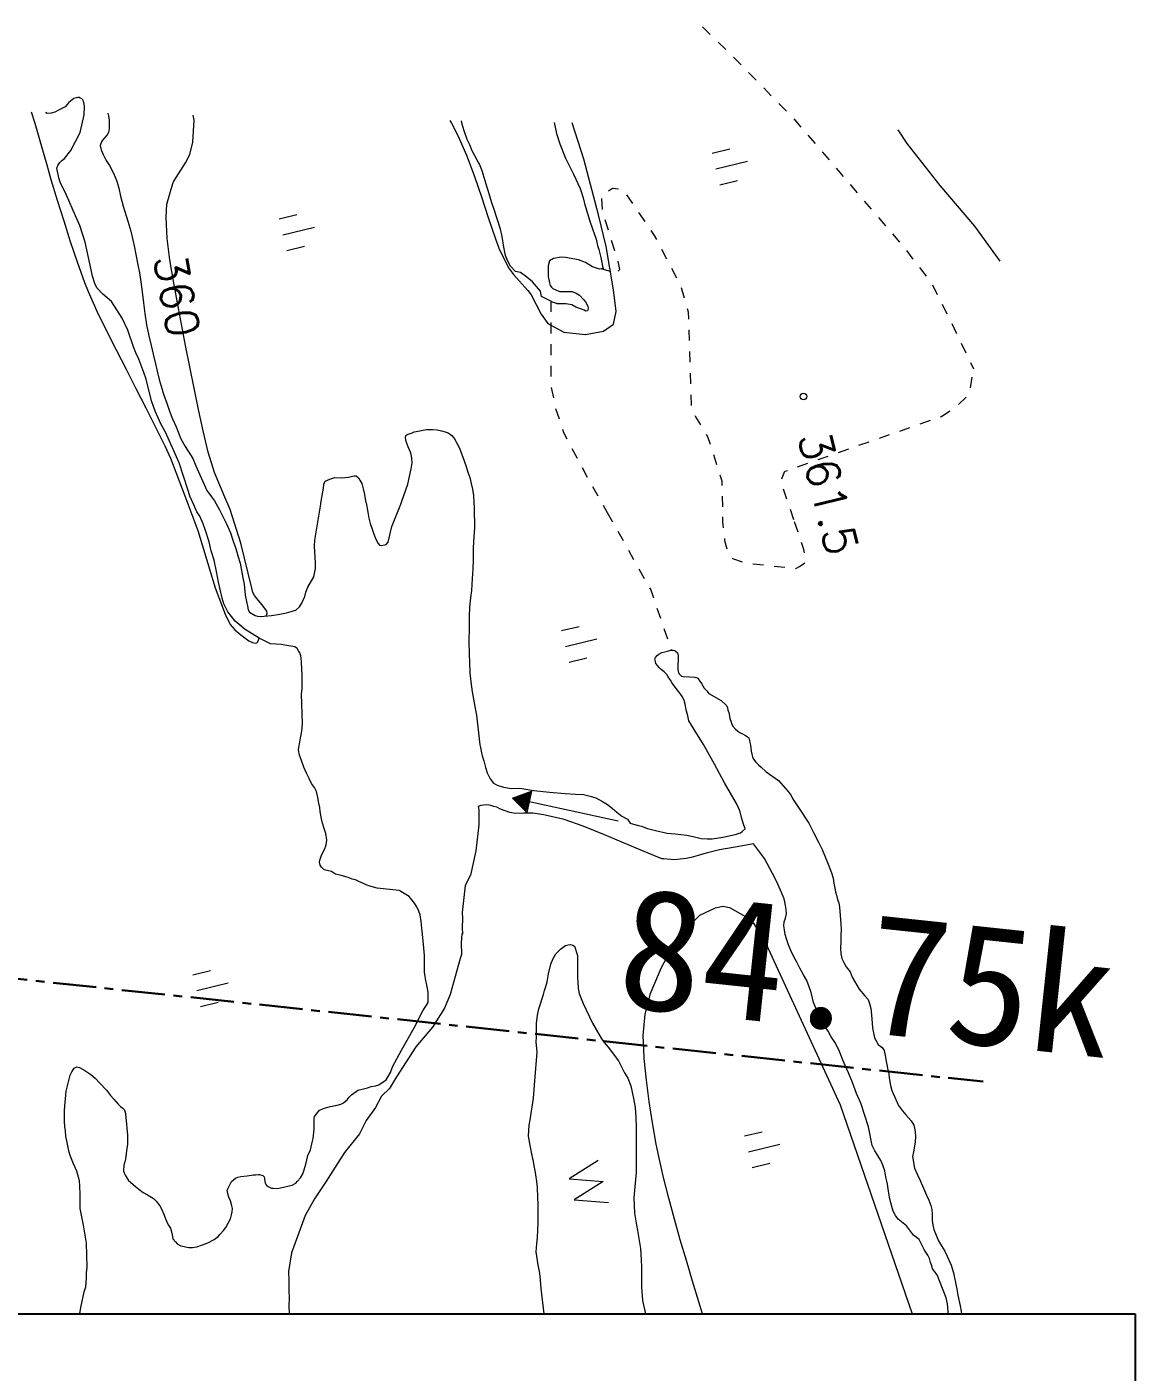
# Model space of a CAD drawing. Header units: millimetres. Extents: x -256476 to 341554, y -216330 to 457415.
# Drawn here: x 207157 to 335157, y 277407 to 432840 of the extents above; entities that cross this region are included whole.
import ezdxf
from ezdxf.enums import TextEntityAlignment as Align

# ---------------------------------------------------------------- set-up
doc = ezdxf.new("R2010")
doc.units = ezdxf.units.MM
doc.header["$LTSCALE"] = 400
doc.linetypes.add('CENTER', pattern=[2, 1.25, -0.25, 0.25, -0.25])
doc.layers.get('Defpoints').update_dxf_attribs({"color": 153})
doc.layers.add('D-BGD', color=7, linetype='Continuous', lineweight=13)
doc.layers.add('★D-WORK', color=161, linetype='Continuous', lineweight=30, plot=False)
doc.styles.add('BIGFONT', font='txt', dxfattribs={"height": 0.2, "bigfont": 'BIGFONT'})
doc.styles.add('ＭＳ ゴシック', font='MS Gothic.ttf')

msp = doc.modelspace()

# ---------------------------------------------------------------- linework, layer by layer
at = {"layer": 'D-BGD', "linetype": 'Continuous'}
for p, q in [((285203.1, 432840.3, 360833), (286092.5, 431963.5, 360770)), ((286982.3, 431087.5, 360708), (287872.1, 430211.5, 360645)), ((288761.1, 429336.1, 360583), (289650.4, 428459.2, 360520)), ((290522.3, 427568.2, 360606), (291393.8, 426676.2, 360692)), ((292265.2, 425784.3, 360778), (293136.6, 424892.4, 360864)), ((294008.9, 424000, 360950), (294880.9, 423108.9, 361036)), ((295750.4, 422215.8, 361120), (296562.9, 421265.4, 361103)), ((297375.9, 420316, 361086), (298188.9, 419366.5, 361070)), ((286305.1, 418255), (288345.3, 418750.1)), ((299001.9, 418417.1, 361053), (299814.9, 417467.6, 361037)), ((286747.1, 416433.4), (290391.3, 417319.1)), ((287189.5, 414610.4), (289230.2, 415106.4)), ((300627.9, 416518.2, 361020), (301440, 415569.2, 361004)), ((276410, 413453.5, 361284), (277111.7, 412422.7, 361371)), ((302253, 414619.8, 360987), (303066, 413670.3, 360971)), ((273621.6, 411752.9, 361203), (273557.9, 413000.6, 361220)), ((303878.9, 412720.9, 360954), (304691.9, 411771.4, 360938)), ((236282.2, 410652.5), (238322.4, 411147.7)), ((274318.4, 409359.2, 361165), (273943.7, 410551.5, 361184)), ((277812.8, 411391, 361458), (278514.4, 410360.2, 361544)), ((305504.4, 410821.1, 360921), (306317.4, 409871.6, 360904)), ((236724.2, 408831), (240368.4, 409716.7)), ((307130.4, 408922.2, 360888), (307943.4, 407972.7, 360871)), ((237166.6, 407008), (239207.3, 407504)), ((275068.6, 406974.1, 361127), (274693.9, 408166.4, 361146)), ((280449.2, 407160.4, 361653), (281033.7, 406056.3, 361634)), ((308738.1, 407009.6, 360877), (309495.3, 406017.2, 360931)), ((273573.8, 404895.4, 359750), (274527.8, 404614.7, 360508)), ((281617.7, 404951.2, 361614), (282202.5, 403845.7, 361595)), ((310252.8, 405023.5, 360986), (311009.5, 404030.3, 361040)), ((282740.7, 402723.2, 361576), (283085.7, 401521.4, 361556)), ((311751.8, 403028.1, 361092), (312307.6, 401908.1, 361114)), ((267659, 401167.1, 359760), (267659.1, 399919.1, 359838)), ((312863.9, 400789, 361136), (313420.2, 399669.9, 361158)), ((267658.8, 398672.4, 359916), (267658.8, 397424.4, 359995)), ((313976.5, 398550.8, 361180), (314531.4, 397431.3, 361202)), ((283610.8, 397837.7, 361499), (283649.3, 396588.3, 361481)), ((267658, 396176.8, 360073), (267658.5, 394929.7, 360151)), ((283686.9, 395339.4, 361463), (283725.4, 394090.1, 361444)), ((315072.6, 396305.9, 361164), (315603.7, 395177.1, 361091)), ((267657.7, 393682.1, 360229), (267657.7, 392434.1, 360307)), ((316135.7, 394047.8, 361017), (316475.4, 393326.5, 360970)), ((283763.9, 392840.7, 361426), (283801.5, 391591.8, 361407)), ((316160, 391136.4, 361215), (316337.6, 392366.5, 361077)), ((267708.3, 391191.6, 360366), (267964.6, 389968.1, 360348)), ((283840, 390342.4, 361389), (283878.5, 389093, 361371)), ((268224.2, 388746.2, 360329), (268622.6, 387561, 360313)), ((314764.6, 389194.4, 361271), (315658.9, 390068, 361284)), ((310336.3, 386972.7, 361255), (311516.6, 387386.6, 361257)), ((305617.7, 385319.3, 361244), (306797.9, 385733.2, 361247)), ((307977.7, 386146.2, 361249), (309157.5, 386559.2, 361252)), ((270117.3, 384135.4, 360258), (270696.2, 383027.6, 360239)), ((300899, 383665.9, 361234), (302079.3, 384079.8, 361236)), ((303259, 384492.8, 361239), (304438.8, 384905.8, 361242)), ((223750.2, 382991.3, 360000), (225398.8, 378675.6, 360000)), ((286443.9, 383448.7, 361123), (286824.8, 382263.2, 361017)), ((296180.4, 382012.5, 361223), (297360.6, 382426.4, 361226)), ((298540.4, 382839.4, 361229), (299720.1, 383252.4, 361231)), ((230033.5, 378491.4, 360000), (228837.6, 381347.3, 360000)), ((271275.6, 381920.6, 360220), (271887.8, 380830.5, 360201)), ((272500, 379740.4, 360182), (273111.3, 378650.8, 360163)), ((294940.4, 378258, 361305), (294541.9, 379441, 361243)), ((287457.4, 378618.1, 360961), (287482.1, 377370.8, 361038)), ((273723.5, 377560.7, 360144), (274178.1, 376750.3, 360130)), ((274178.1, 376750.3, 360130), (274790.3, 375660.2, 360112)), ((295738.2, 375891.6, 361430), (295339.7, 377074.6, 361368)), ((296223.6, 374462.6, 361504), (295822.4, 375644.8, 361443)), ((275403, 374571, 360094), (276014.3, 373481.4, 360075)), ((276626.5, 372391.3, 360057), (277239.2, 371302.1, 360039)), ((277851.4, 370212, 360021), (278462.7, 369122.4, 360002)), ((290995.8, 370807.7, 361160), (292232.1, 370675, 361290)), ((293467.5, 370542.7, 361419), (294703.8, 370409.9, 361549)), ((279925, 365686.6, 360019), (280326.6, 364503.1, 360041)), ((268916.2, 363081.3), (270956.4, 363576.5)), ((280728.2, 363319.5, 360063), (281129.8, 362135.9, 360085)), ((269358.2, 361259.7), (273002.4, 362145.5)), ((281531.4, 360952.3, 360107), (281579.6, 360811.6, 360110)), ((269800.6, 359436.8), (271841.2, 359932.8)), ((275442.4, 341060.7), (263230.5, 343730.7)), ((265063.6, 343329.8), (263230.5, 343730.7)), ((226332.8, 323312.5), (228373, 323807.7)), ((226774.8, 321490.9), (230419, 322376.7)), ((227217.2, 319668), (229257.9, 320164)), ((290048.4, 304690.8), (292088.7, 305188.1)), ((290491.7, 302869.5), (294135.2, 303758)), ((290935.5, 301046.9), (292975.8, 301544.3))]:
    msp.add_line(p, q, dxfattribs=at)
for points, elevation in [([(207630, 423039.2), (208067.8, 421706.6), (208766.2, 419309.7), (209454.7, 416895.5), (209935.4, 415223.5), (210656.1, 412825.3), (211404.2, 410434.5), (212165.9, 408047.4), (212951.2, 405681.3), (213799.8, 403324.9), (214217.6, 402265.8), (215236.3, 399984.7), (216333.2, 397739.3), (217462.5, 395510), (218605.4, 393284.4), (219748.3, 391058.8), (220891.2, 388833.2), (222020.4, 386603.9), (223117.4, 384358.5), (223750.2, 382991.3)], 360000), ([(228837.6, 381347.3), (228101.9, 383719.4), (227500.4, 386164.5), (226970.8, 388614.3), (226464.8, 391085.1), (225967.5, 393550.9), (225488.9, 396029.1), (225005.2, 398498.7), (224535.2, 400971.9), (224083.9, 403457.5), (223672.2, 405931.8), (223349.8, 408400.9), (223224.6, 410872), (223323.9, 412349), (224006, 414759.7), (224133.2, 415021.1), (225470.8, 417147.4), (225956.9, 418113.6), (226321.5, 419530.4), (226459.4, 422057.9), (226344.3, 422620.1), (226326.3, 422649.9)], 360000), ([(256015.3, 422031.7), (256198.5, 421722.9), (256918, 420305.8), (257923, 418021), (258817.6, 415684.4), (258855.7, 415570.2), (259649.7, 413199.1), (260416.4, 410820.6), (261224, 408453.2), (261683.7, 407266.3), (262789.3, 405015.9), (263347.9, 404221.9), (265027.6, 402368.3)], 360000), ([(265027.6, 402368.3), (265384.8, 401886.1), (266548.7, 399636.9), (267332.4, 398552.1), (269156.9, 397572.5), (271645.6, 397306.9), (271659.3, 397310.6), (273745.2, 397668.7), (274916.9, 398483.1), (275212.1, 399939.8), (274928.3, 402455.9), (274081.3, 407453.9), (273190.7, 411113.6), (271476.8, 417542.9), (270120.8, 421737.9)], 360000), ([(225398.8, 378675.6), (226912.9, 374667.9), (228883.1, 368022), (230042.5, 365002.6), (230648.5, 363789.2), (231169.1, 363190), (231854.7, 362576.8), (232805.6, 361903.3), (233215.7, 361713.7), (233529.3, 361637.3), (233701.8, 361676.5), (233828.5, 361776.7), (233966.1, 362216.6)], 360000), ([(234808.6, 364765.9), (234922.3, 365104.2), (234885.7, 365321.4), (234686.7, 365597.3), (234294.8, 366099.4), (233733.4, 366768.1), (233437.9, 367157.1), (233268.8, 367485), (233122.5, 367972.8), (231863.2, 373206.6), (230624.1, 377090.8), (230033.5, 378491.4)], 360000), ([(285190.4, 284151.6), (284757.8, 285534), (284027.1, 287914.8), (283323.7, 290303.1), (282620.3, 292691.3), (281944.3, 295086.9), (281295.5, 297489.9), (280682.7, 299895.2), (280129.5, 302324), (279840.4, 303747.4), (279405, 306200.7), (279024.3, 308668.7), (278711.9, 311155.2), (278467.7, 313660.1), (278456.9, 313781.7), (278351.6, 316287.5), (278550.2, 318780.1), (279203.8, 321161.1), (279438.6, 321810.4), (280439.4, 324153.4), (281649.5, 326399.1), (283099.7, 328460.6), (284872.9, 330221.1), (286673.6, 331066.1), (287552.2, 331230.1), (288297.3, 331101.7), (290167.6, 330061.2), (291067.3, 329278.7), (292531, 326868.7), (301100.4, 308286.3), (309390.8, 284151.6)], 362000)]:
    msp.add_lwpolyline(points, dxfattribs=dict(at, elevation=elevation))
at = {"layer": 'D-BGD', "linetype": 'Continuous', "extrusion": (0.00611, -0.0287, 0.999569), "elevation": 350876.1}
msp.add_lwpolyline([(354505.3, 358169.7), (355023.6, 358340.1), (355697.5, 358135.6)], dxfattribs=at)
at = {"layer": 'D-BGD', "linetype": 'Continuous', "extrusion": (-0.53154, -0.294442, 0.79421), "elevation": 18273.4}
msp.add_lwpolyline([(-222765.7, 571252.7), (-222069.6, 571333.3), (-221520.1, 571320.2)], dxfattribs=at)
at = {"layer": 'D-BGD', "linetype": 'Continuous', "extrusion": (0.016382, -0.014321, 0.999763), "elevation": 359722.5}
msp.add_lwpolyline([(485918.5, 66761.3), (486189.7, 66761.3), (486778.5, 67542.6)], dxfattribs=at)
at = {"layer": 'D-BGD', "linetype": 'Continuous', "extrusion": (0.010195, -0.014229, 0.999847), "elevation": 358675}
msp.add_lwpolyline([(279728.9, 405464.7), (279846.3, 405056.9), (279871.5, 404231.5)], dxfattribs=at)
at = {"layer": 'D-BGD', "linetype": 'Continuous', "extrusion": (-0.056379, -0.048022, 0.997254), "elevation": 325692.9}
msp.add_lwpolyline([(-110955.2, 493463.9), (-110800, 493409.9), (-109725.8, 493247.9)], dxfattribs=at)
at = {"layer": 'D-BGD', "linetype": 'Continuous', "extrusion": (0.005596, -0.015971, 0.999857), "elevation": 356764.6}
msp.add_lwpolyline([(423341.1, 268659), (423466.6, 268659), (424551.1, 268954.4)], dxfattribs=at)
at = {"layer": 'D-BGD', "linetype": 'Continuous', "extrusion": (0.011846, -0.011348, 0.999865), "elevation": 359049.6}
msp.add_lwpolyline([(264732.4, 390475.1), (264863.8, 390083.6), (265250.9, 389342)], dxfattribs=at)
at = {"layer": 'D-BGD', "linetype": 'Continuous', "extrusion": (-0.248974, -0.165287, 0.954302), "elevation": 209925.4}
msp.add_lwpolyline([(-163441, 538678.4), (-163133.3, 538668.4), (-162230.1, 538400.7)], dxfattribs=at)
at = {"layer": 'D-BGD', "linetype": 'Continuous', "extrusion": (0.448314, 0.064818, 0.891523), "elevation": 475218.7}
msp.add_lwpolyline([(336058.5, -138546.7), (335363.4, -138679.2), (334826.1, -138604.1)], dxfattribs=at)
at = {"layer": 'D-BGD', "linetype": 'Continuous', "extrusion": (0.003594, -0.015404, 0.999875), "elevation": 356357.7}
msp.add_lwpolyline([(293058.6, 386169), (293084.6, 386276.3), (293387.8, 387024.8), (293701.1, 387134.3)], dxfattribs=at)
at = {"layer": 'D-BGD', "linetype": 'Continuous', "extrusion": (0.725483, 0.06469, 0.685193), "elevation": 480348}
msp.add_lwpolyline([(349196, 43905.3), (348636.5, 43960.2), (347948.8, 43946.5)], dxfattribs=at)
at = {"layer": 'D-BGD', "linetype": 'Continuous', "extrusion": (0.035089, -0.010163, 0.999333), "elevation": 367179.4}
msp.add_lwpolyline([(439019.2, -159077.9), (438815.9, -159160), (437942, -159707.5)], dxfattribs=at)
at = {"layer": 'D-BGD', "linetype": 'Continuous', "extrusion": (-0.459833, -0.110139, 0.881149), "elevation": 141082.1}
msp.add_lwpolyline([(-292674.8, 501844.1), (-293032.2, 501852.6), (-293919.8, 501759.5)], dxfattribs=at)
at = {"layer": 'D-BGD', "linetype": 'Continuous', "extrusion": (-0.000154709, -0.021631, 0.999766), "elevation": 352917.3}
msp.add_lwpolyline([(285944.8, 381222.9), (285981.9, 381176.7), (287113.4, 380806.8)], dxfattribs=at)
at = {"layer": 'D-BGD', "linetype": 'Continuous', "extrusion": (0.154648, 0.070677, 0.985438), "elevation": 423912.2}
msp.add_lwpolyline([(218729.6, -339670.1), (218451.2, -339693.6), (217484.8, -339593.7)], dxfattribs=at)
at = {"layer": 'D-BGD', "linetype": 'Continuous'}
for points in [[(265452, 344525.3), (264917.6, 342082.7), (263230.5, 343730.7)], [(265315.8, 344370.6), (264857.9, 342279.7), (263415, 343690.4)], [(265179.1, 344215), (264799.1, 342478.4), (263598.5, 343650.6)], [(265042.9, 344060.3), (264740.2, 342674.9), (263783.9, 343609.8)], [(264906.7, 343905.6), (264681.4, 342873.6), (263968.3, 343569.5)], [(264770.4, 343750.9), (264621.6, 343070.6), (264151.9, 343529.8)], [(264633.7, 343595.4), (264562.8, 343269.3), (264336.4, 343489.5)]]:
    msp.add_lwpolyline(points, close=True, dxfattribs=at)
msp.add_lwpolyline([(273141.7, 301848), (269793.4, 299747.2), (273732.5, 299418.4), (270384.2, 297317.6), (274323.8, 296989.7)], dxfattribs=at)
at = {"layer": 'D-BGD'}
msp.add_lwpolyline([(-1242.7, 284151.6), (335157.3, 284151.6), (335157.3, 46551.6), (-1242.7, 46551.6)], close=True, dxfattribs=at)
at = {"layer": 'D-BGD', "linetype": 'Continuous'}
for points in [[(225975.5, 378655.5, 359980), (225735.5, 379381.8, 360000), (224759.8, 382480.2, 359960), (223158.7, 385995.7, 359890), (222668.6, 386888.7, 359860), (221966.8, 388457.1, 359800), (221529.5, 389642.7, 359790), (220926.9, 392146.1, 359740), (220674.5, 392890.9, 359730), (220093, 394447.8, 359730), (219737.7, 395194.2, 359710), (219472.8, 395877, 359700), (218827.8, 397804.9, 359650), (218155.3, 399183.4, 359630), (216932.2, 401109.1, 359620), (215933.4, 401960, 359580), (215245.7, 402689.9, 359540), (214989, 403206.5, 359540), (214728.2, 404037, 359530), (214453.6, 405325.2, 359500), (213876.1, 407952.5, 359410), (213258.4, 409887.7, 359380), (212776.2, 410995.4, 359390), (211719.3, 413390.7, 359360), (211005, 414897.1, 359370), (210842.6, 415417.2, 359370), (210769.1, 415770.9, 359370), (210704.2, 416119.6, 359370), (210629.6, 416531.6, 359390), (210713.5, 416817.9, 359400), (210972.4, 417188.1, 359410), (211177.6, 417404.6, 359410), (211482.1, 417633.3, 359410), (212247.2, 418543, 359410), (213292, 420641.5, 359350), (213777.1, 422669.5, 359410), (213824.3, 423634.4, 359380), (213769.2, 423919.8, 359380), (213690.7, 424264.8, 359380), (213596.8, 424422.6, 359380), (213499, 424513.4, 359390), (213317, 424618, 359420), (213190.6, 424679.1, 359420), (213043, 424683.2, 359420), (212557.8, 424581.5, 359440), (211997.2, 424107.9, 359450), (211587.9, 423616.5, 359480), (210806.6, 423200.5, 359480), (210395.5, 422986.9, 359480), (209940, 422856.6, 359440), (209445, 422818.2, 359430), (209367.2, 422943.7, 359420), (209327, 423003.9, 359416.8)], [(216495.7, 422854.6, 359400), (216571.4, 422574.3, 359400), (216653.2, 422054.4, 359400), (216674.5, 421650, 359400), (216660.7, 421104.3, 359400), (216562.8, 420653, 359400), (216417, 420379.3, 359400), (216161.9, 420076, 359400), (215888.3, 419760.4, 359400), (215763.7, 419543.7, 359400), (215620, 419153.3, 359400), (215727.8, 418618.5, 359400), (215970.8, 418098.2, 359400), (216330.1, 417418.8, 359400), (216694.5, 416828.7, 359400), (217158.6, 415950.6, 359400), (217530.8, 415033, 359400), (217779.3, 414221.2, 359400), (217971.7, 413291.7, 359400), (218266.4, 412118.8, 359400), (218807.8, 410411.9, 359400), (219147.1, 409236.4, 359400), (219363.3, 408408.6, 359400), (219533.6, 407561, 359400), (219729.4, 406537.2, 359400), (219964.5, 405340.9, 359430), (220149.5, 404438.7, 359460), (220298.1, 403372.8, 359460), (220472.5, 402211.4, 359470), (220619.4, 400962, 359470), (220780, 399716.3, 359490), (220981.3, 398401, 359490), (221253.5, 397148.8, 359520), (221524.7, 396035.5, 359520), (221749.2, 395041.4, 359520), (222010.5, 393910.8, 359520), (222203.1, 393061.9, 359520), (222451.1, 392088.8, 359520), (222674.9, 391314.3, 359510), (222944.2, 390398.2, 359510), (223338.2, 389237.5, 359510), (223645, 388426.8, 359510), (223983.8, 387551.5, 359510), (224382.1, 386618.9, 359510), (224929.3, 385243.2, 359500), (225441.8, 384348.9, 359490), (226306.5, 382963.7, 359480), (226669, 382109.4, 359460), (227933.1, 379272, 359420), (228464.6, 378551.2, 359430)], [(270307.3, 415827.5, 359650), (271057.2, 414162.3, 359720), (271401.7, 413076.1, 359730), (271578.7, 412420.8, 359730), (272194.9, 410382.5, 359740), (272484.1, 409501.2, 359740), (272902.8, 408303.2, 359740), (273080.8, 407589.5, 359750), (273227.2, 407101.7, 359750), (273451.9, 406188.2, 359750), (273520.4, 405825.8, 359750), (273600, 405422.5, 359750), (273652.7, 405173.1, 359750), (273705.4, 404923.6, 359750), (273573.8, 404895.4, 359750), (273297.1, 404835.4, 359750), (272471.8, 405125.2, 359750), (271689.1, 405609.7, 359750), (270878.7, 405925.6, 359750), (269376.1, 406201.1, 359750), (268862.7, 406230.9, 359750), (267984.1, 406066.9, 359750), (267534.4, 405806.4, 359750), (267363.1, 405247.4, 359770), (267376, 404005.8, 359730), (267516.8, 403267.4, 359730), (267601.6, 402953.4, 359750), (267738.8, 402770.7, 359760), (267908.3, 402604.1, 359760), (268677.7, 402277.1, 359760), (270128.9, 402273.4, 359760), (270596, 402062.6, 359760), (270967.5, 401826, 359760), (271427.7, 401342.3, 359770), (271676.3, 401072.6, 359770), (271939.2, 400586.9, 359770), (272000.6, 400332.5, 359780), (271925.5, 400041.2, 359790), (271730.6, 400003.2, 359790), (271507.6, 400096.8, 359790), (271210.2, 400221.6, 359780), (270552.2, 400461.4, 359780), (270115, 400724.3, 359780), (269409.6, 400841.4, 359760), (269002.8, 400856.1, 359760), (268378.8, 400834.1, 359760), (268355.4, 400893.7, 359760), (267936.5, 401007.7, 359760), (267659, 401167.1, 359760), (266609.8, 401689.5, 359760), (266461.2, 402293.9, 359730), (265566, 403385.3, 359660), (264888.9, 403912.9, 359650), (264151.1, 404475.4, 359580), (263598.2, 404597.1, 359530), (263032.9, 405198.9, 359580), (262676.1, 405842.3, 359590), (262433.2, 406443.3, 359590), (262232.2, 407377.8, 359590), (262040.7, 408629.8, 359590), (261848.1, 409478.6, 359590), (261464.1, 410656.7, 359590), (261147.8, 411611.4, 359590), (260872.2, 412496.4, 359590), (260538.7, 413541.7, 359600), (260215.4, 414684.8, 359610), (259735.6, 416217.9, 359640), (259417.5, 416989, 359650), (259153.3, 417452.3, 359650), (258605.2, 418505.5, 359660), (258315.6, 419225.6, 359660), (258024.4, 419842.8, 359660), (257674.7, 420839.7, 359660), (257428.6, 421615.6, 359660), (257349.1, 422003.9, 359660)], [(268039, 421781.3, 359620), (268344.6, 420519.8, 359620), (268710, 419329.4, 359620), (269353.3, 417679.3, 359620), (269850.6, 416678.3, 359620), (270307.3, 415827.5, 359650)], [(319584, 405771, 360674.5), (316635.2, 409798, 360790), (312639.6, 414505.4, 360660), (308828, 419372.3, 360630), (307797.5, 420953.4, 360630)], [(250333.5, 377688, 359770), (250475.9, 378056, 359770), (251145.7, 380024, 359810), (251534.7, 381784.3, 359830), (251655.5, 382476.1, 359830), (251606, 383012.1, 359830), (251522.8, 383429.1, 359830), (251459, 383719.5, 359830), (251176.5, 384331.7, 359830), (250973.4, 384921.4, 359830), (250891.4, 385360.6, 359830), (250937.9, 385622.2, 359820), (251170.2, 385765.5, 359820), (251594.8, 385902.1, 359820), (251902.7, 386036.5, 359820), (252528.2, 386161.5, 359820), (253316.2, 386308.3, 359820), (254002.1, 386317.7, 359820), (254560.2, 386285.3, 359820), (255042.4, 386181.1, 359820), (255470.1, 386062.2, 359820), (255820.7, 385929.8, 359820), (256228, 385615, 359820), (256528.5, 385234.7, 359820), (256813.7, 384747.7, 359820), (257137.2, 384146.6, 359820), (257404.5, 383427.7, 359820), (257671.8, 382708.9, 359820), (257898.4, 382059.6, 359820), (258101.3, 381389.3, 359820), (258298.2, 380768.6, 359820), (258486.2, 380072.3, 359820), (258618.5, 379419.5, 359820), (258738.2, 378704.8, 359820), (258796.9, 377863.7, 359820), (258825.3, 377351.3, 359820)], [(241162, 378046.3, 359750), (241410.2, 379541.5, 359780), (241437.4, 380010.3, 359770), (241618.1, 380344.7, 359760), (242134.8, 380601.4, 359760), (242708.2, 380756.2, 359760), (243523.1, 380749.2, 359760), (244283.6, 380808, 359760), (244770.1, 380932.1, 359760), (244951.3, 380966.3, 359760), (245179.5, 380962, 359760), (245456.7, 380721.9, 359760), (245626, 380474.7, 359760), (245839.6, 380063.6, 359760), (246005.5, 379449.2, 359760), (246144, 378827.4, 359760), (246320.2, 377849.6, 359760)], [(246641.5, 333580.6, 360030), (246278.4, 333731.6, 360030), (246048, 333852.5, 360030), (245510.3, 334080.9, 360060), (245113.9, 334274.1, 360060), (244725.9, 334381.8, 360060), (244397.6, 334512.9, 360060), (243878.3, 334673, 360070), (243464.3, 334795.6, 360070), (242796.1, 334937.4, 360090), (242339.2, 335246.2, 360090), (241503.7, 335438.1, 360090), (241168.4, 335757.7, 360070), (241037.5, 335971.4, 359980), (240968.9, 336333.8, 359920), (241033, 336666, 359910), (241186.8, 337154.3, 359890), (241514.6, 337784.8, 359870), (241720.7, 338323.8, 359860), (241796.5, 338857, 359850), (241671.9, 339643.7, 359830), (241486.1, 340223.4, 359820), (241316.6, 340851.5, 359790), (241178.9, 341334.3, 359790), (241021, 342163.3, 359790), (240976.3, 342627.3, 359790), (240880.8, 343143.5, 359790), (240753.5, 343804.9, 359790), (240610.2, 344498.7, 359800), (240390.6, 344959.4, 359800), (240028.4, 345432.9, 359810), (239769.3, 345985.5, 359810), (239447.1, 346609, 359810), (239151.2, 347298.1, 359810), (238865.5, 348085.2, 359810), (238641.3, 348698.6, 359810), (238510.1, 349293, 359810), (238653.2, 349983.5, 359810), (238764.1, 350658, 359810), (238908.8, 351451.4, 359820), (239005.3, 352341.8, 359820), (238854, 355750.6, 359830), (238954.9, 356407.8, 359830), (238955.6, 357191.7, 359830), (238938.9, 357904.9, 359830), (238914.7, 358645.5, 359850), (238888.1, 359422, 359870), (238843.4, 359886, 359880), (238779.7, 360176.4, 359900), (238677.6, 360500.4, 359950), (238526.9, 360760, 360010), (238362.6, 361015.9, 360050), (238096.4, 361215.1, 360070), (236942.1, 361394.2, 360070), (236506.9, 361459.8, 360040), (235284.1, 361539.8, 359910), (234000.8, 362196.7, 359850), (232347.5, 363193.2, 359810), (231222.5, 364185.9, 359760), (230374.3, 365238.6, 359690), (229919, 366192.4, 359680), (229704.8, 366823, 359680), (229503.6, 367676.9, 359680), (229289.1, 368688.3, 359680), (229043, 369925.6, 359690), (228768.4, 371213.8, 359700), (228451.2, 372307.3, 359710), (228198.3, 373352.3, 359740), (227781.2, 374653.3, 359780), (227516.4, 375416.8, 359800), (227141.6, 376289.7, 359880), (226800.6, 376820.2, 359940), (226426.8, 377634.8, 359970), (225982.9, 378628.2, 359980), (225975.5, 378655.5, 359980)], [(228464.6, 378551.2, 359430), (228813.2, 378074, 359430), (229393.5, 377036.9, 359440), (230212.9, 375412.4, 359480), (230664.3, 374391.7, 359480), (230967, 373433.3, 359480), (231302.2, 372571.7, 359490), (231534.4, 371711.5, 359490), (231771.6, 370860, 359490), (232096.1, 369197.1, 359490), (232245.5, 368453.8, 359490), (232377.5, 367178.4, 359490), (232514.5, 366453.7, 359490), (232634.7, 365900.2, 359490), (232726.6, 365478.2, 359500), (232872.3, 365209.9, 359500), (233508.9, 364832.5, 359520), (233786.5, 364753.6, 359530), (234128.7, 364706.9, 359530), (235416.5, 364820.2, 359580), (236363.4, 365002.6, 359580), (237129, 365150.7, 359580), (238233.7, 365427, 359620), (238655.1, 365819.1, 359620), (238904.3, 366252.6, 359620), (239241.2, 367039.3, 359640), (239372.7, 367528.9, 359640), (239588.7, 368085.3, 359640)], [(239588.7, 368085.3, 359640), (240282.7, 369312.7, 359600), (240503.4, 370258.6, 359640), (240502.5, 370858.9, 359650), (240463.3, 371573.4, 359670), (240376, 372846.3, 359680), (240406.3, 373520.9, 359680), (241061.3, 377469.8, 359740), (241162, 378046.3, 359750)], [(246320.2, 377849.6, 359760), (246323.8, 377835.9, 359760), (246543.1, 376752.5, 359760), (246665.4, 376082.4, 359760), (246816.4, 375442, 359760), (247029.3, 374789.1, 359760), (247196.9, 374358.2, 359760), (247400.2, 373849.2, 359760), (247564.1, 373432, 359760), (247725.8, 373131.4, 359760), (247864.4, 372971.1, 359760), (248066.4, 372901.1, 359760), (248252.5, 372944, 359760), (248502, 372996.7, 359760), (248670.8, 373049.6, 359760), (248882.3, 373297.2, 359760), (249309.8, 375104.5, 359760), (250333.5, 377688, 359770)], [(258825.3, 377351.3, 359820), (258825.1, 377270.7, 359820), (258845.2, 374917.7, 359810), (258772.1, 373967.8, 359810), (258717.9, 372649.4, 359810), (258683.4, 371285.1, 359810), (258655.8, 370193.7, 359810), (258592.2, 369099.9, 359810), (258515.5, 367702.2, 359810), (258381.9, 366867.8, 359810), (258261.3, 365795.2, 359810), (258240, 364734.7, 359810), (258237.8, 363386.5, 359810), (258190.6, 361879.6, 359810), (258231.3, 360345.1, 359810), (258289.7, 359423.4, 359810), (258326.3, 358202.8, 359810), (258432.9, 357184.2, 359810), (258602.3, 356014.1, 359810), (258741.5, 355172.8, 359810), (258972.7, 353909.6, 359810), (259077.9, 353330, 359810), (259464.8, 349889.6, 359810), (259537.3, 349594.2, 359810), (259631.6, 349136.2, 359820), (259732, 348628.7, 359820), (259926.5, 348044, 359820), (260128, 347270.7, 359820), (260316.2, 346655, 359820), (260660.4, 345949.6, 359840), (261057.3, 345456.2, 359880), (261466.1, 345244.3, 359900), (262191.1, 345000.6, 359920), (263132.1, 344851.8, 359940), (264095.9, 344863, 359970), (265725.1, 344607.1, 360070), (267529.4, 344435, 359980), (269333.6, 344263, 359990), (270521.7, 344202.9, 359980), (271437, 344149.7, 359970), (272227.8, 343960.4, 359970), (272857.5, 343771.5, 359970), (273652.7, 343349, 359970), (274206.3, 343007.7, 359970), (274739.7, 342551.2, 359970), (275281.8, 342089.6, 359970), (275892.1, 341646.5, 359970), (276531.3, 341313.7, 359970), (276835.2, 340839.1, 359970), (277754.8, 340552.7, 359970), (278145.4, 340489.7, 359970), (278831.8, 340199, 359970), (279769, 339983.2, 359970), (281100.4, 339690.8, 359970), (282031.6, 339605.4, 359970), (283352.2, 339434.6, 359970), (284123.3, 339291.2, 359970), (285024.5, 339073.1, 359970), (285728.9, 339014.2, 359970), (286325.5, 339028.8, 359970), (287541.5, 339218, 359990), (287931.2, 339293.9, 359990), (289115.1, 339547.6, 359750), (289435.4, 339663.4, 359660), (289578.3, 339731.3, 359590), (289756, 339859.8, 359560), (290123.9, 340178.9, 360020)], [(295940.1, 370277.2, 361678), (295958.3, 370274.8, 361680), (296405.4, 370490.7, 361580), (296996.9, 370909.7, 361588)], [(290123.9, 340178.9, 360020), (289870, 340820.8, 359980), (289703.1, 341493.5, 359980), (289538.5, 342130.2, 360010), (289383.2, 342542.4, 360040), (289111.8, 343113.6, 360070), (287748.5, 345477.5, 360150), (286593, 347641.1, 360190), (285287.8, 349925.5, 360200), (284233, 351662.2, 360120), (283615.4, 352674.6, 360120), (283477.9, 353238.1, 360120), (283335.4, 353792.9, 360120), (283263.2, 354168.9, 360120), (283183.6, 354572.2, 360150), (283074.3, 355004.1, 360150), (282896.8, 355417.6, 360160), (282699.1, 355715.8, 360170), (282456.7, 356016.6, 360180), (282267.5, 356229.2, 360180), (282054.8, 356501.4, 360180), (281820.1, 356855.5, 360180), (281658.2, 357075.4, 360180), (281482.8, 357372.3, 360180), (281217, 357732.7, 360180), (281064, 358028.3, 360180), (280746, 358337.9, 360170), (280424.1, 358580.6, 360160), (280174.2, 358828.1, 360150), (279986.3, 359063, 360140), (279815.7, 359287.9, 360140), (279749.3, 359533.7, 360120), (279702.9, 359814.1, 360120), (279757.9, 359990.1, 360120), (279949.5, 360203, 360110), (280129.8, 360376.2, 360110), (280493.6, 360547.7, 360110), (280833.7, 360617.5, 360110), (281144, 360715.9, 360110), (281434.4, 360779.7, 360110), (281579.6, 360811.6, 360110), (281805.4, 360843.2, 360110), (281998.8, 360778.2, 360110), (282305.7, 360509.5, 359950)], [(282305.7, 360509.5, 359950), (282363.2, 360188.1, 359980), (282389.9, 359953.7, 359990), (282365.4, 359610.1, 360000), (282358.3, 359256.7, 360010), (282345.1, 358952.8, 360010), (282332.2, 358729.6, 360020), (282360.4, 358598, 360020), (282398.3, 358403.2, 360030), (282423.9, 358227, 360030), (282453.4, 358117.8, 360030), (282554.8, 358013.3, 360030), (282666.3, 357926.2, 360030), (282764, 357835.4, 360040), (283003.3, 357790.2, 360040), (283731.3, 357752.3, 360040), (284306.7, 357709.9, 360050), (284676, 357589.9, 360050), (284785.9, 357399.9, 360050), (284869.8, 357224.8, 360050), (285070.1, 356971.2, 360050), (285378.8, 356424.7, 360050), (285705.4, 356110, 360050), (285913.1, 355829.2, 360050), (287347.3, 354993.3, 360040), (287949.9, 354416.2, 360040), (288073.2, 354149.2, 360040), (288117.3, 353904.8, 360040), (288220.7, 353603.1, 360040), (288255, 353421.9, 360040), (288364, 352909.4, 360040), (288669.5, 352076.3, 360040), (288948.9, 351719.6, 360040), (289278.2, 351449.6, 360050), (289503.6, 351320, 360050), (289825.7, 351158, 360060), (290160.1, 350977.3, 360060), (290345.9, 350859, 360060), (290532.7, 350682.4, 360060), (290632.4, 350394.4, 360060), (290676.5, 350149.9, 360060), (290747.6, 349832.2, 360060), (290825.3, 349164.7, 360060), (290898.8, 348811, 360060), (290952.6, 348503.2, 360060), (291094.6, 348248.6, 360060), (291336.7, 347867.2, 360060), (291677, 347556.2, 360060), (291962.9, 347311.2, 360060), (292537.1, 346785, 360060), (293974.6, 345774.2, 360060), (295069, 344487.7, 360060), (295432.5, 344036.5, 360060), (295591.7, 343691.3, 360060), (295900.6, 343225.3, 360060), (296287.3, 342633.9, 360060), (297473.5, 340844.8, 360060), (298013.9, 339738.3, 360060), (298578, 338652.8, 360060), (299024.8, 337784.6, 360070), (299701.4, 336092.3, 360070), (300100.8, 335101.5, 360070), (300275.3, 334482.1, 360070), (300371.8, 333907.6, 360070), (300477, 333328.1, 360070), (300555.3, 332902.4, 360070), (300657.3, 332497.8, 360070), (300791.3, 332028.6, 360070), (300924.2, 331617.7, 360070), (301024.6, 331110.2, 360070), (301182.2, 329197.2, 360070), (301191.6, 328511.2, 360070), (301183.9, 327915.9, 360070), (301158.6, 327249.9, 360070), (301134, 326364.3, 360070), (301176, 325775, 360070), (301286.1, 325204.2, 360070), (301504.4, 324721.1, 360070), (301798.4, 324229.2, 360070), (302234.7, 323643.9, 360070), (302494.9, 323033, 360070), (303274, 321639.3, 360070), (303956.8, 320900.8, 360060), (304330.3, 320467, 360060), (304482.9, 320010.1, 360050), (304619.1, 319424.4, 360060), (304687.6, 319062, 360060), (304764.9, 318233.2, 360070), (304779.7, 317717.2, 360080), (304824.2, 317172.6, 360080), (304930.7, 316615.4, 360080), (305070.6, 316016, 360080), (305465.6, 315258.3, 360090), (305771.4, 315047.9, 360090), (305938.5, 314917.3, 360090), (306177, 314549.5, 360090), (306321.4, 313797.5, 360090), (306423.1, 313312.3, 360090), (306491.7, 312949.9, 360090), (306573.7, 312510.6, 360090), (306698.6, 311885.2, 360090)], [(291070.8, 338435, 360030), (289631.4, 338178.2, 359970), (288084, 337914.2, 359970), (287808.5, 337876.5, 359970), (287160.7, 337752.9, 360000), (285610.5, 337363.6, 360110), (284698.2, 337080.7, 360000), (283887.6, 336854.5, 359970), (283308.1, 336749.3, 360090), (282627, 336667.9, 360030), (281924.8, 336610.2, 360090), (280721.9, 336724.9, 360130), (280478.8, 336703.2, 360140), (277980.9, 337735.3, 360150), (273857.4, 339471.1, 360100), (271411.5, 340473.4, 359940), (269203.2, 341246.8, 360030), (266873.9, 341789.8, 360050), (265604.3, 341989, 360050), (264515.3, 341980.6, 360060), (263577.5, 341954.5, 360060), (262949, 342085.1, 360020), (261849.7, 342440.1, 360000), (261442.2, 342674.4, 360000), (261070.3, 342749.7, 360000), (260723.3, 342868.4, 360000), (260284.4, 342947.7, 360000), (259595.9, 342893.6, 360000), (259297.9, 342776.6, 360000), (259330.9, 342573.1, 360000), (259362.7, 342427.9, 360000), (259370.6, 341639, 360000), (259351.9, 340623.2, 360000), (258999.5, 337642.3, 360000), (258393.3, 334841.9, 359910), (257781.2, 333636.6, 359850)], [(300534.4, 315428.4, 360250), (300061.2, 316150.3, 360250), (299687, 316803.7, 360260), (299199, 317580.1, 360270), (298727.3, 318404.9, 360300), (298007.3, 320122.2, 360300), (297737.4, 321257.8, 360310), (297530.7, 321941.7, 360310), (297227.4, 322658.2, 360310), (296870.6, 323301.6, 360310), (296437.2, 324092.8, 360310), (296068.1, 324754.8, 360310), (295705.2, 325447.9, 360310), (295407.9, 326114.7, 360310), (295107, 326795.2, 360310), (294876.8, 327458.1, 360310), (294755.3, 327989.3, 360310), (294659.9, 328505.5, 360310), (294580.5, 328989.5, 360310), (294638.7, 329452, 360310), (294778.7, 329856, 360300), (294890.5, 330391.5, 360300), (294873, 330862.9, 360300), (294778.7, 331320.8, 360300), (294695.4, 331737.8, 360300), (294609.6, 332110.1, 360300), (294375.2, 332625.5, 360300), (294195.3, 333074.9, 360300), (293878.3, 333787.7, 360300), (293603.4, 334453.2, 360300), (292357.8, 336761, 360260), (291070.8, 338435, 360030)], [(226797.5, 291894.6, 360290), (227423.2, 292100.1, 360290), (228051.5, 292350.3, 360290), (228789.1, 292710.6, 360290), (229259, 293086.5, 360290), (229492.8, 293332.7, 360290), (229870.9, 293749.8, 360290), (230138.5, 294115, 360290), (230413.9, 294614.2, 360290), (230663.3, 295128.3, 360280), (230793.5, 295595.5, 360280), (230848.9, 295932.8, 360280), (230888.3, 296302.3, 360280), (230827.1, 296637.4, 360280), (230662.3, 297193.4, 360280), (230472.4, 297625.6, 360280), (230348.2, 298031.5, 360280), (230280.9, 298416.2, 360280), (230787.1, 299417.1, 360200), (231258.2, 299815.3, 360200), (231516.5, 299943.6, 360200), (231870.2, 300017.1, 360200), (232582.3, 300092.2, 360200), (233310.7, 300215.6, 360200), (233547.6, 300206.4, 360200), (233871.4, 300227.9, 360200), (234037.6, 300236.1, 360200), (234134.3, 300203.6, 360200), (234425.6, 300128.5, 360200), (234554.1, 299950.8, 360200), (234586, 299805.6, 360200), (234605.5, 299679, 360200), (234647.2, 299470.5, 360220), (234685.1, 299275.7, 360230), (234750.4, 299088.2, 360240), (234855.5, 298970.1, 360250), (235009, 298835.8, 360280), (235183.7, 298758.4, 360300), (235403, 298678.5, 360300), (235629.9, 298651.8, 360300), (236085.1, 298620.9, 360300), (237291.3, 298873.4, 360290), (237792.8, 299023.4, 360280), (238213.9, 299254.3, 360280), (238422.8, 299457.2, 360280), (238764.9, 299871.8, 360280), (239046.4, 300321.3, 360280), (239198.9, 300787.3, 360280), (239358.1, 301445.5, 360280), (239607.4, 302421.1, 360280), (239906.8, 303102.5, 360280), (240076, 303778.1, 360280), (240215.3, 304401.6, 360280), (240332.2, 305487.8, 360280), (240317.1, 306384.7, 360280), (240331.6, 306710.8, 360280), (240376.8, 306950.1, 360280), (240946.7, 307660.6, 360180), (241530.3, 307913.4, 360180), (242177, 308095.3, 360180), (242829.8, 308227.6, 360180), (243415.6, 308363.8, 360180), (243743.4, 308532.9, 360180), (244135, 308873, 360180), (244390.1, 309176.2, 360180), (244638.8, 309448.5, 360180), (245199.2, 309841.5, 360180), (245360.9, 310002.3, 360180), (245895.8, 310110.1, 360180), (246481.5, 310246.3, 360180), (246931, 310426.2, 360180), (247403.7, 310466, 360190), (247802.2, 310617.5, 360190), (248635.9, 311164.9, 360190), (248882.5, 311553.7, 360190), (249146.6, 312013.2, 360190), (249396.4, 312688.6, 360190), (250413.4, 314618.4, 360190), (251874.9, 317181, 360090), (252894.5, 319155.5, 359940), (253501, 320110.3, 359880), (253495.4, 321324.6, 359880), (253382.9, 321931.4, 359880), (253194.2, 322847.3, 359880), (253144.1, 323141.4, 359880), (253062.1, 323580.7, 359880), (253090.6, 324071.8, 359910), (253069.6, 325560.2, 360000), (252968.7, 326829.4, 360010), (252830.2, 327993.2, 360030), (252772.5, 328695.4, 360030), (252679, 329475.8, 360030), (252561.8, 330235.2, 360030), (252443.9, 330672.1, 360040), (252189.6, 331152.7, 360050), (251941.4, 331583.8, 360060), (251633.6, 331991.4, 360060), (251319.5, 332368, 360070), (250159, 333058.1, 360070), (247607, 333314, 360030), (246641.5, 333580.6, 360030)], [(257781.2, 333636.6, 359850), (257547.7, 331544.7, 359780), (257438.4, 330511.8, 359830), (257466.4, 329838.2, 359850), (257445.1, 328777.7, 359870), (257450.6, 328024.8, 359890), (257397.3, 328032.4, 359890), (257325.3, 327024.2, 359910), (257357.8, 325656, 359970), (257200.3, 325181.3, 359980), (256059.8, 321050.1, 360050), (255388.4, 319440.6, 360020), (254003.6, 317272.3, 360000), (252073.9, 314978.9, 359980), (249861, 311510.3, 360040), (249052.6, 310164.1, 360060), (248115.1, 309295.7, 360070), (247402.3, 307975.3, 360110), (246342.9, 306473.5, 360150), (245591.1, 304944.8, 360220), (243852.8, 302783.6, 360340), (241671.1, 299389.3, 360400), (240387.3, 297416.7, 360400), (239282.2, 295514.4, 360400), (238410.2, 293074.3, 360340), (237699.6, 291175.9, 360160), (237360.5, 289040.9, 360130), (237414.9, 287971.6, 360130), (237391, 286866.5, 360130), (237459.4, 285962.1, 360130), (237401.4, 285118.8, 360150), (237458.4, 284151.6, 360176.1)], [(265823.2, 311066.5, 359990), (266087.1, 314375.1, 360040), (265991, 315572.3, 359980), (266012.1, 316090.7, 359970), (266014.9, 317680.8, 359940), (266129, 318641.8, 359940), (266292.1, 319367, 359940), (266823.5, 321033.9, 359940), (266953.7, 321501.2, 359940), (267102.5, 321980.8, 359940), (267266.3, 322486.4, 359990), (267415.1, 323427.5, 359990), (267672.2, 324537, 359960), (267951.6, 325183.7, 359960), (268097.5, 325457.5, 359960), (268253.2, 325748.5, 359960), (268781.8, 326286.7, 359910), (269374.5, 326695.8, 359870), (269688.5, 326780.6, 359860), (269946.6, 326828.3, 359860), (270210.6, 326745.8, 359890), (270396.3, 326627.4, 359890), (270744.5, 325527.6, 359980), (270771.2, 323828.3, 359980), (270735.6, 322983.7, 359990), (270777.7, 322475, 360000), (270827.9, 321719.5, 360000), (270939.3, 321171, 360000), (271400.3, 320006.4, 360000), (272487.3, 317743.7, 360030), (273491.2, 315978.6, 360060), (273852.1, 315482.8, 360070), (274283.7, 314969.4, 360050), (275480.2, 313358.9, 360010), (276192.3, 311969.1, 360010), (276555.5, 311356.7, 360030), (276930.3, 310483.8, 360040), (277203.1, 309012, 360050), (277397.7, 307965.9, 360050), (277490.4, 306863, 360050), (277529.6, 305687, 360050), (277532.4, 304347.4, 360050), (277518.8, 300491.2, 360070), (277262, 297536.1, 360070), (277315.6, 296686.3, 360070), (277333.1, 295753.6, 360070), (277557.8, 294378.7, 360070), (277689, 293784.2, 360080), (278028.5, 291685.9, 360080), (278123.2, 290385.8, 360090), (278153.2, 289515, 360090), (278130.9, 288051.4, 360080), (278127.5, 287222.9, 360030), (278271.2, 285687, 359890), (278603.1, 284151.6, 359814.8)], [(313551.2, 284151.6, 360060), (313549.7, 284393.9, 360060), (313481.3, 285298.3, 360060), (313346.6, 285987, 360060), (312304, 288627.9, 360060), (311750.2, 289350, 360070), (311671.7, 289695, 360070), (311541.1, 290069.9, 360070), (311402.2, 290530.4, 360070), (311201, 290922.9, 360070), (310840.3, 291499.4, 360070), (310620.7, 291960.1, 360070), (310198.4, 292710.3, 360070), (309579.5, 293239.1, 360070), (308988.6, 294017, 360070), (308758.6, 294299.2, 360070), (307800.6, 295080.6, 360070), (307466.8, 295503.1, 360070), (307212.5, 295983.8, 360070), (306938.4, 296971.8, 360070), (306792.5, 297620.9, 360070), (306661.5, 298296, 360070), (306543.2, 299113.7, 360070), (306374.3, 299983.6, 360070), (306239.6, 300672.3, 360090), (306039, 301306.6, 360110), (305797.3, 301849.3, 360110), (305424.2, 302444.4, 360130), (305093.2, 302992.2, 360140), (304778.5, 303588.4, 360140), (304353.6, 305758.8, 360190), (303486.1, 308483.6, 360190), (302969.2, 309611.2, 360190), (302530.9, 310855.1, 360190), (302053.7, 311971.4, 360210), (301673.9, 312835.7, 360220), (301437.1, 313387, 360220), (301033, 314449.8, 360230), (300534.4, 315428.4, 360250)], [(213223.5, 284151.6, 360040), (213311.9, 284386.4, 360040), (213402.4, 284864.9, 360040), (213766.7, 286662.5, 360040), (213944.4, 287252.5, 360040), (214038.7, 288259.4, 360050), (214057.7, 288894.4, 360050), (214116.3, 289518.1, 360050), (214045.3, 292304.2, 360090), (213682.2, 294381.4, 360090), (213492.4, 295355.6, 360100), (213305, 296293.8, 360120), (213289.4, 297952.2, 360110), (213281.9, 298902.3, 360110), (213214, 299506.5, 360110), (212906.7, 300617.4, 360150), (212547.9, 301458, 360150), (212138.6, 302431.5, 360150), (212026.7, 302818.8, 360150), (211915.3, 303367.3, 360150), (211801.4, 303951.8, 360150), (211670.4, 304626.9, 360150), (211610.1, 305284.4, 360150), (211535.7, 305777, 360150), (211516.1, 306365, 360150), (211498.3, 307678.6, 360150), (211697.4, 309871, 360180), (212167.2, 311711.8, 360300), (212333.2, 312100.8, 360300), (212609.7, 312541.7, 360300), (212931.3, 312679.8, 360300), (213236.2, 312608.3, 360280), (213865.4, 312258.1, 360280), (214527.8, 311785.1, 360280), (215027.9, 311370.8, 360280), (215590.8, 310805, 360270), (216335.4, 309973.3, 360270), (216825, 309380.4, 360270), (217193.5, 308937.9, 360270), (217688.2, 308353.7, 360270), (217969.1, 308100, 360270), (218240.2, 307909.5, 360270), (218415.8, 307693.2, 360270), (218557.4, 307277.3, 360270), (218597.1, 306804.7, 360270), (218644.9, 306085.1, 360270), (218708, 305552.9, 360270), (218769.5, 304837, 360270), (218789.1, 304249.1, 360270), (218790.2, 303729.3, 360270), (218717, 303240.8, 360270), (218620, 302650.7, 360270), (218561.4, 302026.9, 360270), (218483.6, 301691, 360270), (218362.3, 301299.3, 360270), (218319.7, 300643.3, 360270), (218493.4, 300162.8, 360270), (218877.5, 299526.8, 360270), (219377.5, 299112.5, 360270), (219685.8, 298866.1, 360270), (220091.7, 298529, 360270), (220572.1, 298160.6, 360270), (221066.2, 297876.5, 360270), (221759.8, 297477.8, 360270), (222105.1, 297175.6, 360270), (222499.4, 296637.5, 360270), (222724, 296185.4, 360270), (222916.3, 295717.3, 360270), (223116, 295221.9, 360270), (223352.7, 294670.6, 360270), (223520.7, 294401, 360270), (223746.8, 294051.9, 360270), (223905.3, 293464.8, 360280), (223977.5, 293088.8, 360280), (224005.3, 292796, 360280), (224304.7, 292474, 360290), (224519.9, 292246.5, 360290), (224943.4, 291979.9, 360290), (225847.2, 291806.5, 360290), (226290, 291794.2, 360290), (226797.5, 291894.6, 360290)], [(265413.2, 303009, 360120), (265332.3, 303390, 360120), (265097.4, 304666.9, 360120), (265185, 305943, 360120), (265288.3, 306564.1, 360120), (265670.5, 309055, 360120), (265823.2, 311066.5, 359990)], [(306698.6, 311885.2, 360090), (306743.3, 311421.2, 360090), (306887.3, 310507.9, 360090), (307043.4, 309956.8, 360090), (307846.4, 308203.4, 360070), (308307.5, 307580.8, 360070), (308679.7, 307124.6, 360070), (309303.1, 306443.3, 360070), (309605.7, 305946.4, 360070), (309689.2, 305610, 360070), (309767.5, 305184.4, 360070), (309783.4, 304610.1, 360070), (309748.4, 304007.4, 360070), (309687.5, 303500.2, 360070), (309550.7, 302840.7, 360070), (309448.9, 302322.5, 360070), (309693.5, 300982.3, 360070), (310037.6, 300196.3, 360070), (310317.5, 299539.4, 360070), (310718.3, 298651.5, 360070), (311062.4, 297865.5, 360070), (311337.5, 297280.6, 360080), (311579, 296657.3, 360090), (311668.4, 296190.7, 360090), (311717.9, 295654.8, 360100), (311723.3, 295363.3, 360100), (311711, 294920.5, 360100), (311807.7, 294426.6, 360100), (311915.5, 293891.7, 360100), (312176.8, 293222.5, 360100), (312458, 292588, 360100), (312795.1, 291990.5, 360100), (313166.8, 291373.1, 360100), (313448.2, 290819.2, 360100), (313898.3, 289776.2, 360100), (314187.5, 288894.8, 360100), (314305.1, 288296.6, 360100), (314402.9, 287744.4, 360100), (314559.7, 286973.8, 360100), (314699.4, 286293.7, 360100), (314940.5, 285047.8, 360100), (315061.8, 284436, 360100), (315099.5, 284151.6, 360100)], [(266887.5, 284151.6, 359994.7), (266552.2, 287071.3, 360130), (266464, 288021.6, 360120), (266417.8, 288844.1, 360120), (266228, 289818.2, 360120), (265961.4, 291321, 360120), (266057.9, 292211.3, 360120), (266136.7, 292950.4, 360120), (266221.7, 294643.2, 360120), (266221.5, 295566, 360120), (266208.6, 296807.7, 360120), (266182, 297584.2, 360120), (266145.2, 298724.2, 360120), (266068.9, 299414, 360120), (265956.7, 300182.1, 360120), (265857.6, 300711.9, 360120), (265758.5, 301241.8, 360120), (265665.4, 301722.1, 360120), (265522.1, 302415.8, 360120), (265413.2, 303009, 360120)]]:
    msp.add_polyline3d(points, dxfattribs=at)
msp.add_circle((296861, 390125.5, 361470), 375, dxfattribs=at)
at = {"layer": 'Defpoints', "color": 1}
for p, q in [((-1242.7, 284151.6), (335157.3, 284151.6)), ((335157.3, 284151.6), (335157.3, 46551.6))]:
    msp.add_line(p, q, dxfattribs=at)
at = {"layer": '★D-WORK', "linetype": 'CENTER', "ltscale": 10, "flags": 128}
msp.add_lwpolyline([(74934.2, 336799), (317609.8, 310967.9)], dxfattribs=at)

# ---------------------------------------------------------------- texts
at = {"layer": 'D-BGD', "linetype": 'Continuous', "style": 'BIGFONT', "oblique": 360}
msp.add_text('360', height=3750, rotation=280.292209, dxfattribs=at).set_placement((221780.3, 406200.3, 360000))
at = {"layer": 'D-BGD', "linetype": 'Continuous', "style": 'BIGFONT'}
msp.add_text('361.5', height=3750, rotation=283.669421, dxfattribs=at).set_placement((296190.1, 385549.1))
at = {"layer": '★D-WORK', "style": 'ＭＳ ゴシック'}
msp.add_text('84.75k', height=14000, rotation=353.924142, dxfattribs=at).set_placement((303037.4, 312519), align=Align.BOTTOM_CENTER)

doc.saveas('drawing.dxf')
